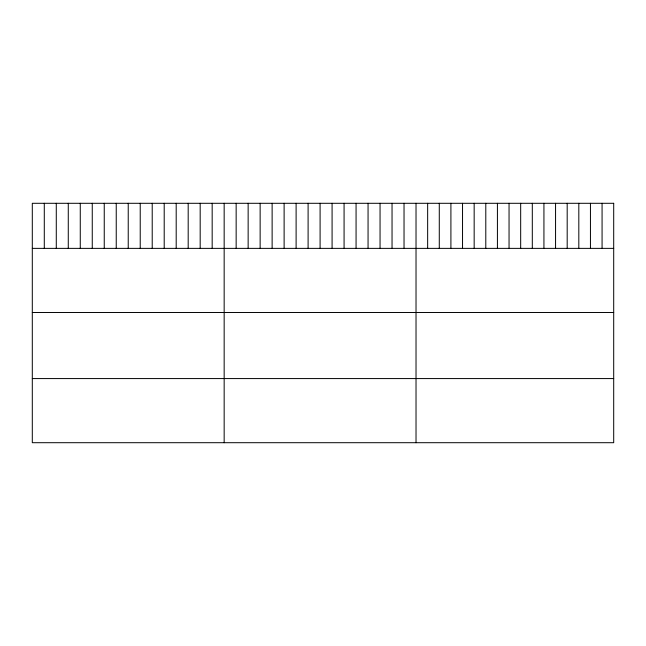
<?xml version="1.0" encoding="UTF-8"?>
<svg xmlns="http://www.w3.org/2000/svg" width="646" height="646" viewBox="0 0 646 646"><rect width="100%" height="100%" fill="white"/><g stroke="black" fill="none" stroke-linecap="round" stroke-linejoin="round"><path stroke-width="0.97" d="M32.3 248.371L613.7 248.371M32.3 312.502L613.7 312.502M32.3 378.572L613.7 378.572M602.072 203.296L602.072 248.371M590.444 203.296L590.444 248.371M578.816 203.296L578.816 248.371M567.188 203.296L567.188 248.371M555.56 203.296L555.56 248.371M543.932 203.296L543.932 248.371M532.304 203.296L532.304 248.371M520.676 203.296L520.676 248.371M509.048 203.296L509.048 248.371M497.42 203.296L497.42 248.371M485.792 203.296L485.792 248.371M474.164 203.296L474.164 248.371M462.536 203.296L462.536 248.371M450.908 203.296L450.908 248.371M439.28 203.296L439.28 248.371M427.652 203.296L427.652 248.371M416.024 203.296L416.024 442.704M404.033 203.296L404.033 248.371M392.041 203.296L392.041 248.371M380.05 203.296L380.05 248.371M368.058 203.296L368.058 248.371M356.067 203.296L356.067 248.371M344.076 203.296L344.076 248.371M332.084 203.296L332.084 248.371M320.093 203.296L320.093 248.371M308.102 203.296L308.102 248.371M296.11 203.296L296.11 248.371M284.119 203.296L284.119 248.371M272.127 203.296L272.127 248.371M260.136 203.296L260.136 248.371M248.145 203.296L248.145 248.371M236.153 203.296L236.153 248.371M224.162 203.296L224.162 442.704M212.171 203.296L212.171 248.371M200.179 203.296L200.179 248.371M188.188 203.296L188.188 248.371M176.196 203.296L176.196 248.371M164.205 203.296L164.205 248.371M152.214 203.296L152.214 248.371M140.222 203.296L140.222 248.371M128.231 203.296L128.231 248.371M116.24 203.296L116.24 248.371M104.248 203.296L104.248 248.371M92.257 203.296L92.257 248.371M80.266 203.296L80.266 248.371M68.274 203.296L68.274 248.371M56.283 203.296L56.283 248.371M44.291 203.296L44.291 248.371M613.7 203.296L32.3 203.296L32.3 442.704L613.7 442.704L613.7 203.296"/></g></svg>
